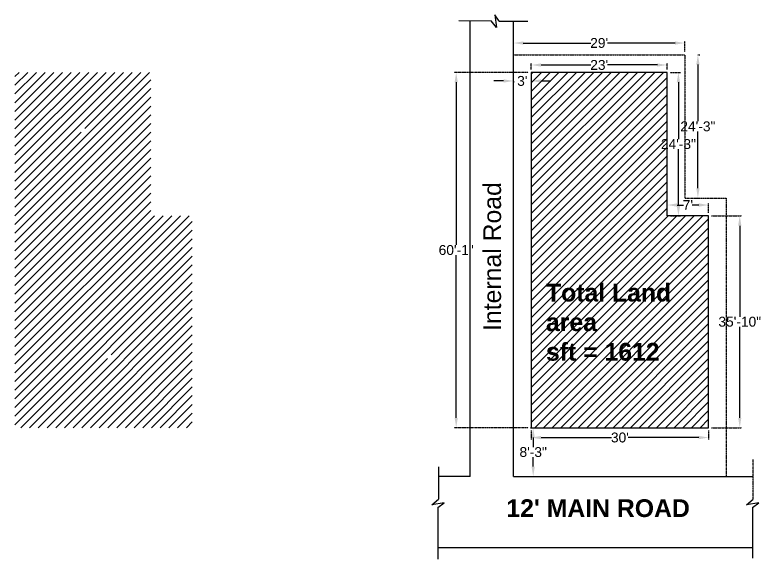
# Model space of a CAD drawing. Header units: inches. Extents: x -54558 to 35158, y -4190 to 41945.
# Drawn here: x -838 to 679, y 5022 to 6126 of the extents above; entities that cross this region are included whole.
import ezdxf

# ---------------------------------------------------------------- set-up
doc = ezdxf.new("R2010")
doc.units = ezdxf.units.IN
doc.header["$MEASUREMENT"] = 0
doc.linetypes.add('AUDIT_I_190731160832-11', pattern=[0.375, 0.25, -0.125])
doc.layers.get('0').update_dxf_attribs({"true_color": 0xe4c8de})
doc.layers.add('A_WALL', color=7, linetype='Continuous', lineweight=30)
doc.layers.add('ROAD', color=251, linetype='Continuous', lineweight=30)
doc.styles.add('Arial', font='arial.ttf')
doc.styles.add('SANSERIF', font='sanss___.ttf')
doc.dimstyles.new('Copy of Standard', dxfattribs={"dimtxt": 20, "dimasz": 20, "dimexe": 4, "dimexo": 6, "dimgap": 0, "dimtad": 0, "dimtih": 1, "dimtoh": 1, "dimdec": 0, "dimzin": 0, "dimdsep": 46, "dimlunit": 4, "dimtxsty": 'SANSERIF', "dimcen": 0.09, "dimclrd": 256, "dimclrt": 256, "dimadec": 0, "dimazin": 0, "dimtfac": 1, "dimtdec": 0, "dimtofl": 0, "dimtmove": 0, "dimatfit": 3, "dimfxl": 1, "dimtolj": 1, "dimtzin": 0, "dimlwd": 25, "dimarcsym": 0})

# ---------------------------------------------------------------- blocks, each defined once
blk = doc.blocks.new('*D549')
at = {"color": 0, "linetype": 'AUDIT_I_190731160832-11', "lineweight": -2, "ltscale": 0.25}
for p, q in [((208.4, 5288.2), (210.4, 5288.2)), ((208.4, 5189.2), (210.4, 5189.2))]:
    blk.add_line(p, q, dxfattribs=at)
at = {"lineweight": 25, "ltscale": 0.25}
for p, q in [((214.4, 5268.2), (214.4, 5249)), ((214.4, 5209.2), (214.4, 5228.4))]:
    blk.add_line(p, q, dxfattribs=at)
at = {"linetype": 'AUDIT_I_190731160832-11', "ltscale": 0.25}
for points in [[(211, 5268.2), (217.7, 5268.2), (214.4, 5288.2)], [(211, 5209.2), (217.7, 5209.2), (214.4, 5189.2)]]:
    blk.add_solid(points, dxfattribs=at)
at = {"linetype": 'AUDIT_I_190731160832-11', "ltscale": 0.25, "insert": (214.4, 5238.7), "char_height": 20, "attachment_point": 5, "style": 'SANSERIF'}
blk.add_mtext('\\A1;8\'-3"', dxfattribs=at)
blk = doc.blocks.new('*D552')
at = {"lineweight": 25, "ltscale": 0.25}
for p, q in [((154.3, 5991.9), (134.3, 5991.9)), ((230.4, 5991.9), (250.4, 5991.9))]:
    blk.add_line(p, q, dxfattribs=at)
at = {"color": 0, "linetype": 'AUDIT_I_190731160832-11', "lineweight": -2, "ltscale": 0.25}
for p, q in [((174.3, 5991.2), (174.3, 5987.9)), ((210.4, 5991.2), (210.4, 5987.9))]:
    blk.add_line(p, q, dxfattribs=at)
at = {"linetype": 'AUDIT_I_190731160832-11', "ltscale": 0.25}
for points in [[(154.3, 5995.2), (154.3, 5988.5), (174.3, 5991.9)], [(230.4, 5995.2), (230.4, 5988.5), (210.4, 5991.9)]]:
    blk.add_solid(points, dxfattribs=at)
at = {"linetype": 'AUDIT_I_190731160832-11', "ltscale": 0.25, "insert": (192.3, 5991.9), "char_height": 20, "attachment_point": 5, "style": 'SANSERIF'}
blk.add_mtext("\\A1;3'", dxfattribs=at)
blk = doc.blocks.new('*D553')
at = {"color": 0, "linetype": 'AUDIT_I_190731160832-11', "lineweight": -2, "ltscale": 0.25}
for p, q in [((210.4, 6015.2), (210.4, 6028.3)), ((486.4, 6015.2), (486.4, 6028.3))]:
    blk.add_line(p, q, dxfattribs=at)
at = {"lineweight": 25, "ltscale": 0.25}
for p, q in [((230.4, 6024.3), (331.6, 6024.3)), ((466.4, 6024.3), (365.1, 6024.3))]:
    blk.add_line(p, q, dxfattribs=at)
at = {"linetype": 'AUDIT_I_190731160832-11', "ltscale": 0.25}
for points in [[(230.4, 6027.6), (230.4, 6021), (210.4, 6024.3)], [(466.4, 6027.6), (466.4, 6021), (486.4, 6024.3)]]:
    blk.add_solid(points, dxfattribs=at)
at = {"linetype": 'AUDIT_I_190731160832-11', "ltscale": 0.25, "insert": (348.4, 6024.3), "char_height": 20, "attachment_point": 5, "style": 'SANSERIF'}
blk.add_mtext("\\A1;23'", dxfattribs=at)
blk = doc.blocks.new('*D554')
at = {"color": 0, "linetype": 'AUDIT_I_190731160832-11', "lineweight": -2, "ltscale": 0.25}
for p, q in [((492.4, 6009.2), (513.2, 6009.2)), ((492.4, 5718.2), (513.2, 5718.2))]:
    blk.add_line(p, q, dxfattribs=at)
at = {"lineweight": 25, "ltscale": 0.25}
for p, q in [((509.2, 5989.2), (509.2, 5874)), ((509.2, 5738.2), (509.2, 5853.4))]:
    blk.add_line(p, q, dxfattribs=at)
at = {"linetype": 'AUDIT_I_190731160832-11', "ltscale": 0.25}
for points in [[(505.8, 5989.2), (512.5, 5989.2), (509.2, 6009.2)], [(505.8, 5738.2), (512.5, 5738.2), (509.2, 5718.2)]]:
    blk.add_solid(points, dxfattribs=at)
at = {"linetype": 'AUDIT_I_190731160832-11', "ltscale": 0.25, "insert": (509.2, 5863.7), "char_height": 20, "attachment_point": 5, "style": 'SANSERIF'}
blk.add_mtext('\\A1;24\'-3"', dxfattribs=at)
blk = doc.blocks.new('*D555')
at = {"color": 0, "linetype": 'AUDIT_I_190731160832-11', "lineweight": -2, "ltscale": 0.25}
for p, q in [((486.4, 5724.2), (486.4, 5744.1)), ((570.4, 5724.2), (570.4, 5744.1))]:
    blk.add_line(p, q, dxfattribs=at)
at = {"lineweight": 25, "ltscale": 0.25}
for p, q in [((506.4, 5740.1), (519.4, 5740.1)), ((550.4, 5740.1), (537.3, 5740.1))]:
    blk.add_line(p, q, dxfattribs=at)
at = {"linetype": 'AUDIT_I_190731160832-11', "ltscale": 0.25}
for points in [[(506.4, 5743.5), (506.4, 5736.8), (486.4, 5740.1)], [(550.4, 5743.5), (550.4, 5736.8), (570.4, 5740.1)]]:
    blk.add_solid(points, dxfattribs=at)
at = {"linetype": 'AUDIT_I_190731160832-11', "ltscale": 0.25, "insert": (528.4, 5740.1), "char_height": 20, "attachment_point": 5, "style": 'SANSERIF'}
blk.add_mtext("\\A1;7'", dxfattribs=at)
blk = doc.blocks.new('*D556')
at = {"color": 0, "linetype": 'AUDIT_I_190731160832-11', "lineweight": -2, "ltscale": 0.25}
for p, q in [((576.4, 5718.2), (637.7, 5718.2)), ((576.4, 5288.2), (637.7, 5288.2))]:
    blk.add_line(p, q, dxfattribs=at)
at = {"lineweight": 25, "ltscale": 0.25}
for p, q in [((633.7, 5698.2), (633.7, 5513.5)), ((633.7, 5308.2), (633.7, 5492.9))]:
    blk.add_line(p, q, dxfattribs=at)
at = {"linetype": 'AUDIT_I_190731160832-11', "ltscale": 0.25}
for points in [[(630.4, 5698.2), (637, 5698.2), (633.7, 5718.2)], [(630.4, 5308.2), (637, 5308.2), (633.7, 5288.2)]]:
    blk.add_solid(points, dxfattribs=at)
at = {"linetype": 'AUDIT_I_190731160832-11', "ltscale": 0.25, "insert": (633.7, 5503.2), "char_height": 20, "attachment_point": 5, "style": 'SANSERIF'}
blk.add_mtext('\\A1;35\'-10"', dxfattribs=at)
blk = doc.blocks.new('*D557')
at = {"color": 0, "linetype": 'AUDIT_I_190731160832-11', "lineweight": -2, "ltscale": 0.25}
for p, q in [((210.4, 5282.2), (210.4, 5264.2)), ((570.4, 5282.2), (570.4, 5264.2))]:
    blk.add_line(p, q, dxfattribs=at)
at = {"lineweight": 25, "ltscale": 0.25}
for p, q in [((230.4, 5268.2), (373.6, 5268.2)), ((550.4, 5268.2), (407.1, 5268.2))]:
    blk.add_line(p, q, dxfattribs=at)
at = {"linetype": 'AUDIT_I_190731160832-11', "ltscale": 0.25}
for points in [[(230.4, 5271.5), (230.4, 5264.8), (210.4, 5268.2)], [(550.4, 5271.5), (550.4, 5264.8), (570.4, 5268.2)]]:
    blk.add_solid(points, dxfattribs=at)
at = {"linetype": 'AUDIT_I_190731160832-11', "ltscale": 0.25, "insert": (390.4, 5268.2), "char_height": 20, "attachment_point": 5, "style": 'SANSERIF'}
blk.add_mtext("\\A1;30'", dxfattribs=at)
blk = doc.blocks.new('*D550')
at = {"color": 0, "linetype": 'AUDIT_I_190731160832-11', "lineweight": -2, "ltscale": 0.25}
for p, q in [((204.4, 6009.2), (54.1, 6009.2)), ((204.4, 5288.2), (54.1, 5288.2))]:
    blk.add_line(p, q, dxfattribs=at)
at = {"lineweight": 25, "ltscale": 0.25}
for p, q in [((58.1, 5989.2), (58.1, 5659)), ((58.1, 5308.2), (58.1, 5638.4))]:
    blk.add_line(p, q, dxfattribs=at)
at = {"linetype": 'AUDIT_I_190731160832-11', "ltscale": 0.25}
for points in [[(54.8, 5989.2), (61.4, 5989.2), (58.1, 6009.2)], [(54.8, 5308.2), (61.4, 5308.2), (58.1, 5288.2)]]:
    blk.add_solid(points, dxfattribs=at)
at = {"linetype": 'AUDIT_I_190731160832-11', "ltscale": 0.25, "insert": (58.1, 5648.7), "char_height": 20, "attachment_point": 5, "style": 'SANSERIF'}
blk.add_mtext('\\A1;60\'-1"', dxfattribs=at)
blk = doc.blocks.new('*D558')
at = {"color": 0, "linetype": 'AUDIT_I_190731160832-11', "lineweight": -2, "ltscale": 0.25}
for p, q in [((174.3, 6051.2), (174.3, 6072.9)), ((522.4, 6051.2), (522.4, 6072.9))]:
    blk.add_line(p, q, dxfattribs=at)
at = {"lineweight": 25, "ltscale": 0.25}
for p, q in [((194.3, 6068.9), (331.6, 6068.9)), ((502.4, 6068.9), (365.1, 6068.9))]:
    blk.add_line(p, q, dxfattribs=at)
at = {"linetype": 'AUDIT_I_190731160832-11', "ltscale": 0.25}
for points in [[(194.3, 6072.2), (194.3, 6065.6), (174.3, 6068.9)], [(502.4, 6072.2), (502.4, 6065.6), (522.4, 6068.9)]]:
    blk.add_solid(points, dxfattribs=at)
at = {"linetype": 'AUDIT_I_190731160832-11', "ltscale": 0.25, "insert": (348.3, 6068.9), "char_height": 20, "attachment_point": 5, "style": 'SANSERIF'}
blk.add_mtext("\\A1;29'", dxfattribs=at)
blk = doc.blocks.new('*D551')
at = {"color": 0, "linetype": 'AUDIT_I_190731160832-11', "lineweight": -2, "ltscale": 0.25}
for p, q in [((548.7, 6045.2), (552.7, 6045.2)), ((548.7, 5754.2), (552.7, 5754.2))]:
    blk.add_line(p, q, dxfattribs=at)
at = {"lineweight": 25, "ltscale": 0.25}
for p, q in [((548.7, 6025.2), (548.7, 5910)), ((548.7, 5774.2), (548.7, 5889.4))]:
    blk.add_line(p, q, dxfattribs=at)
at = {"linetype": 'AUDIT_I_190731160832-11', "ltscale": 0.25}
for points in [[(545.4, 6025.2), (552.1, 6025.2), (548.7, 6045.2)], [(545.4, 5774.2), (552.1, 5774.2), (548.7, 5754.2)]]:
    blk.add_solid(points, dxfattribs=at)
at = {"linetype": 'AUDIT_I_190731160832-11', "ltscale": 0.25, "insert": (548.7, 5899.7), "char_height": 20, "attachment_point": 5, "style": 'SANSERIF'}
blk.add_mtext('\\A1;24\'-3"', dxfattribs=at)

msp = doc.modelspace()

# ---------------------------------------------------------------- hatches: boundary and pattern name
at = {"ltscale": 0.25}
h = msp.add_hatch(dxfattribs=at)
h.set_pattern_fill('ANSI31', color=256, scale=100, style=0)
h.set_pattern_definition([(45, (0, 5070.701), (-8.83883, 8.83883), [])])
h.paths.add_polyline_path([(210.356, 5288.181), (570.356, 5288.181), (570.356, 5718.181), (486.356, 5718.181), (486.356, 6009.181), (210.356, 6009.181)])
h.paths.add_polyline_path([(-561.59, 5718.181), (-561.59, 6009.181), (-837.59, 6009.181), (-837.59, 5288.181), (-477.59, 5288.181), (-477.59, 5718.181)])
h.paths.add_polyline_path([(-642.391, 5434.449, -1), (-654.391, 5434.449, -1)], flags=16)
h.paths.add_polyline_path([(-707.803, 5894.009, -1), (-695.803, 5894.009, -1)], flags=16)
h.paths.add_polyline_path([(-575.295, 5482.706), (-550.685, 5482.706), (-550.685, 5462.782), (-575.295, 5462.782)], flags=24)
h.paths.add_polyline_path([(-687.163, 5368.277), (-662.553, 5368.277), (-662.553, 5348.353), (-687.163, 5348.353)], flags=24)
h.paths.add_polyline_path([(-782.001, 5913.111), (-757.391, 5913.111), (-757.391, 5893.066), (-782.001, 5893.066)], flags=24)
h.paths.add_polyline_path([(-712.47, 5961.567), (-691.135, 5961.567), (-691.135, 5941.623), (-712.47, 5941.623)], flags=24)
h.paths.add_polyline_path([(-725.466, 5884.9), (-661.209, 5884.9), (-661.209, 5862.083), (-725.466, 5862.083)], flags=24)
h.paths.add_polyline_path([(-672.285, 5425.699), (-610.771, 5425.699), (-610.771, 5402.882), (-672.285, 5402.882)], flags=24)
h.paths.add_polyline_path([(231.373, 5589.301), (519.299, 5589.301), (519.299, 5414.073), (231.373, 5414.073)], flags=24)

# ---------------------------------------------------------------- linework, layer by layer
at = {"layer": 'A_WALL', "color": 1, "ltscale": 0.25}
msp.add_lwpolyline([(570.356, 5288.181), (570.356, 5718.181), (486.356, 5718.181), (486.356, 6009.181), (210.356, 6009.181), (210.356, 5288.181), (570.356, 5288.181)], dxfattribs=at)
at = {"layer": 'ROAD'}
for p, q in [((63.352, 6114.552), (128.994, 6114.199)), ((86.768, 5189.181), (86.768, 6114.378)), ((139.938, 6100.475), (128.994, 6114.199)), ((145.572, 6112.996), (136.488, 6125.879)), ((136.488, 6125.879), (139.938, 6100.475)), ((145.572, 6112.996), (203.714, 6113.18)), ((174.327, 5189.181), (174.327, 6113.115)), ((22.488, 5208.555), (22.135, 5142.913)), ((86.768, 5189.181), (22.384, 5189.181)), ((174.327, 5189.181), (660.781, 5189.181)), ((8.411, 5131.969), (22.135, 5142.913)), ((647.202, 5131.969), (660.927, 5142.913)), ((33.815, 5135.419), (8.411, 5131.969)), ((20.931, 5126.335), (33.815, 5135.419)), ((20.931, 5126.335), (21.116, 5021.608)), ((672.607, 5135.419), (647.202, 5131.969)), ((659.723, 5126.335), (672.607, 5135.419)), ((659.723, 5126.335), (659.907, 5023.711)), ((21.074, 5045.181), (659.869, 5045.181))]:
    msp.add_line(p, q, dxfattribs=at)
at = {"layer": 'ROAD', "linetype": 'AUDIT_I_190731160832-11', "ltscale": 0.25}
for p, q in [((174.327, 6045.181), (522.356, 6045.181)), ((522.356, 6045.181), (522.356, 5754.181)), ((522.356, 5754.181), (606.356, 5754.181)), ((606.356, 5754.181), (606.356, 5189.181)), ((570.356, 5718.181), (570.356, 5718.181)), ((660.927, 5142.913), (660.927, 5223.339))]:
    msp.add_line(p, q, dxfattribs=at)

# ---------------------------------------------------------------- texts
at = {"insert": (113.129, 5484.574), "char_height": 36, "width": 402.38007, "attachment_point": 1, "rotation": 90, "style": 'Arial'}
msp.add_mtext('\\pt612;Internal Road', dxfattribs=at)
at = {"color": 1, "insert": (240.373, 5580.301), "char_height": 36, "width": 298.98198, "attachment_point": 1, "style": 'Arial'}
msp.add_mtext('{\\fArial|b1|i0|c0|p34;Total Land area\\Psft = 1612}', dxfattribs=at)
at = {"insert": (159.978, 5142.926), "char_height": 15, "width": 388.1396, "attachment_point": 1, "style": 'Arial'}
msp.add_mtext("{\\fArial|b1|i0|c0|p34;\\H2.4x;\\C1;12' MAIN ROAD\\H0.4167x;\\C256;\\P} ", dxfattribs=at)

# ---------------------------------------------------------------- dimensions: what is measured, and where the dimension line sits
at = {"linetype": 'AUDIT_I_190731160832-11', "ltscale": 0.25}
for base, p1, p2, picture, middle in [((522.356, 6068.888), (174.327, 6045.181), (522.356, 6045.181), '*D558', (348.341, 6068.888)), ((486.356, 6024.302), (210.356, 6009.181), (486.356, 6009.181), '*D553', (348.356, 6024.302)), ((174.327, 5991.881), (210.356, 5997.238), (174.327, 5997.238), '*D552', (192.341, 5991.881)), ((570.356, 5740.127), (486.356, 5718.181), (570.356, 5718.181), '*D555', (528.356, 5740.127)), ((210.356, 5268.181), (570.356, 5288.181), (210.356, 5288.181), '*D557', (390.356, 5268.181))]:
    dim = msp.add_linear_dim(base=base, p1=p1, p2=p2, dimstyle='Copy of Standard', dxfattribs=at)
    dim.commit()
    dim.dimension.update_dxf_attribs({"geometry": picture, "text_midpoint": middle})
for base, p1, p2, picture, middle in [((548.72, 5754.181), (542.72, 6045.181), (542.72, 5754.181), '*D551', (548.72, 5899.681)), ((58.09, 5288.181), (210.356, 6009.181), (210.356, 5288.181), '*D550', (58.09, 5648.681)), ((509.153, 5718.181), (486.356, 6009.181), (486.356, 5718.181), '*D554', (509.153, 5863.681)), ((633.693, 5288.181), (570.356, 5718.181), (570.356, 5288.181), '*D556', (633.693, 5503.181)), ((214.356, 5189.181), (214.356, 5288.181), (214.356, 5189.181), '*D549', (214.356, 5238.681))]:
    dim = msp.add_linear_dim(base=base, p1=p1, p2=p2, angle=90, dimstyle='Copy of Standard', dxfattribs=at)
    dim.commit()
    dim.dimension.update_dxf_attribs({"geometry": picture, "text_midpoint": middle})

doc.saveas('drawing.dxf')
